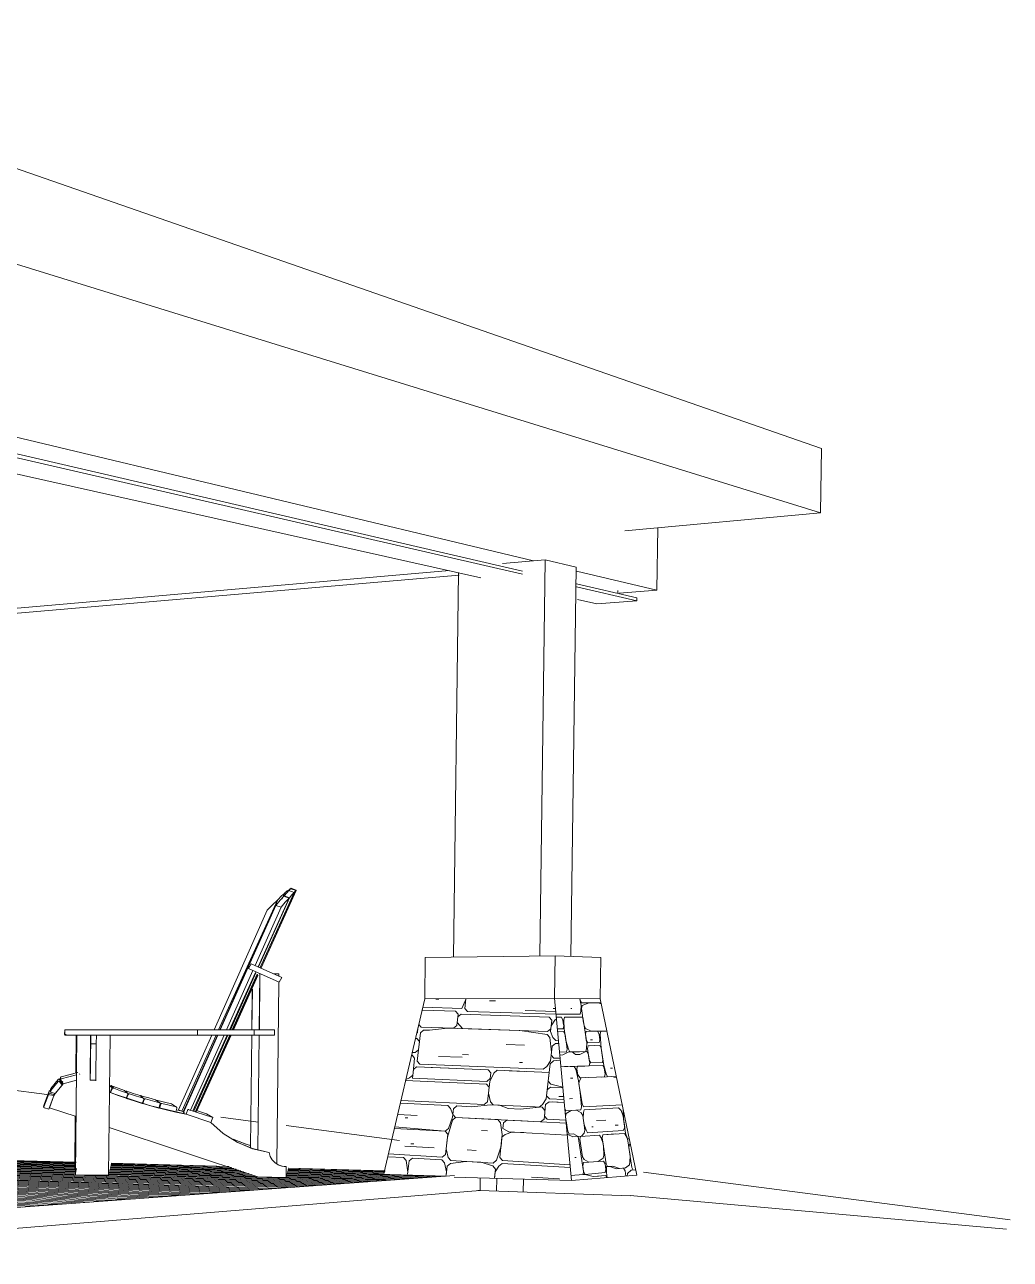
# Model space of a CAD drawing. Header units: inches. Extents: x 490.8 to 498.2, y -67.1 to -6.9.
# Drawn here: x 495.1025 to 495.4287, y -56.2573 to -55.8487 of the extents above; entities that cross this region are included whole.
import ezdxf

# ---------------------------------------------------------------- set-up
doc = ezdxf.new("R2010")
doc.units = ezdxf.units.IN
doc.header["$MEASUREMENT"] = 0
for name, color, linetype, lineweight in [('A-FLOR', 192, 'Continuous', 13), ('A-FLOR-PATT', 8, 'Continuous', 13), ('A-ROOF', 132, 'Continuous', 13), ('A-WALL', 113, 'Continuous', 13), ('A-WALL-PATT', 111, 'Continuous', 13), ('C-TOPO', 7, 'Continuous', 9), ('I-FURN', 30, 'Continuous', 9), ('Q-CASE', 31, 'Continuous', 9), ('S-BEAM', 12, 'Continuous', 9), ('S-COLS', 52, 'Continuous', 9)]:
    doc.layers.add(name, color=color, linetype=linetype, lineweight=lineweight)

# ---------------------------------------------------------------- blocks, each defined once
blk = doc.blocks.new('FP_35-Back Patio1')
at = {"layer": 'A-FLOR-PATT', "lineweight": 9}
for p, q in [((64.94694, -56.22244), (64.95761, -56.22275)), ((64.94885, -56.22226), (64.95765, -56.22251)), ((64.952, -56.22212), (64.95768, -56.22228)), ((64.95513, -56.22198), (64.95772, -56.22205)), ((64.96444, -56.22247), (64.97102, -56.22266)), ((64.96448, -56.22224), (64.97105, -56.22243)), ((64.96452, -56.22202), (64.97109, -56.2222)), ((64.9786, -56.22241), (65.00073, -56.22303)), ((64.94696, -56.22268), (64.95757, -56.22298)), ((64.94698, -56.22292), (64.95754, -56.22322)), ((64.94699, -56.22316), (64.9575, -56.22347)), ((64.94701, -56.2234), (64.95746, -56.22371)), ((64.94703, -56.22365), (64.95742, -56.22396)), ((64.94704, -56.2239), (64.95738, -56.22421)), ((64.94706, -56.22416), (64.95734, -56.22446)), ((64.94708, -56.22441), (64.9573, -56.22472)), ((64.9471, -56.22467), (64.95726, -56.22498)), ((64.94712, -56.22493), (64.95722, -56.22524)), ((64.94713, -56.2252), (64.95932, -56.22557)), ((64.94715, -56.22547), (65.16863, -56.23226)), ((64.94717, -56.22574), (65.16563, -56.23248)), ((64.94719, -56.22601), (65.1626, -56.2327)), ((64.94721, -56.22629), (65.15956, -56.23292)), ((64.96392, -56.22571), (65.07986, -56.22924)), ((64.96396, -56.22544), (65.07991, -56.22896)), ((64.96401, -56.22518), (65.07997, -56.22867)), ((64.96405, -56.22492), (65.08003, -56.22839)), ((64.96409, -56.22466), (65.08009, -56.22812)), ((64.96413, -56.22441), (65.08015, -56.22784)), ((64.96417, -56.22416), (65.08021, -56.22757)), ((64.96421, -56.22391), (65.00426, -56.22508)), ((64.96425, -56.22366), (65.00043, -56.22471)), ((64.96429, -56.22342), (65.00047, -56.22447)), ((64.96433, -56.22318), (64.97329, -56.22344)), ((64.96437, -56.22294), (64.97094, -56.22313)), ((64.96441, -56.22271), (64.97098, -56.22289)), ((64.97431, -56.22347), (65.00051, -56.22422)), ((64.97678, -56.2233), (65.00056, -56.22398)), ((64.97724, -56.22307), (65.0006, -56.22373)), ((64.9777, -56.22285), (65.00064, -56.2235)), ((64.97815, -56.22263), (65.00069, -56.22326)), ((65.00722, -56.22517), (65.07963, -56.22728)), ((65.00739, -56.22492), (65.07967, -56.22702)), ((65.00743, -56.22467), (65.07972, -56.22676)), ((65.00748, -56.22442), (65.07978, -56.2265)), ((65.00752, -56.22417), (65.07984, -56.22624)), ((65.00757, -56.22393), (65.07989, -56.22599)), ((65.00761, -56.22369), (65.07995, -56.22574)), ((65.00766, -56.22346), (65.08, -56.22549)), ((65.0077, -56.22322), (65.08006, -56.22525)), ((65.09153, -56.22632), (65.13303, -56.2275)), ((65.09158, -56.22607), (65.13224, -56.22722)), ((65.09164, -56.22582), (65.13146, -56.22694)), ((65.09169, -56.22557), (65.13068, -56.22666)), ((64.76314, -56.23065), (64.82943, -56.23324)), ((64.76767, -56.23044), (64.82956, -56.23284)), ((64.77217, -56.23024), (64.82968, -56.23245)), ((64.77662, -56.23004), (64.8298, -56.23207)), ((64.78104, -56.22984), (64.82992, -56.23169)), ((64.78543, -56.22964), (64.83004, -56.23132)), ((64.78978, -56.22945), (64.83016, -56.23095)), ((64.7941, -56.22925), (64.83027, -56.23059)), ((64.79838, -56.22906), (64.83038, -56.23024)), ((64.80263, -56.22887), (64.83049, -56.22988)), ((64.80684, -56.22868), (64.8306, -56.22954)), ((64.81102, -56.22849), (64.83071, -56.2292)), ((64.81517, -56.2283), (64.83082, -56.22886)), ((64.81929, -56.22811), (64.83092, -56.22853)), ((64.82338, -56.22793), (64.83103, -56.2282)), ((64.82743, -56.22775), (64.83113, -56.22788)), ((64.94723, -56.22658), (65.15648, -56.23315)), ((64.94725, -56.22686), (65.15338, -56.23337)), ((64.94727, -56.22715), (65.15025, -56.2336)), ((64.94729, -56.22744), (65.14709, -56.23384)), ((64.94731, -56.22774), (65.14391, -56.23407)), ((64.94733, -56.22804), (65.1407, -56.2343)), ((64.94735, -56.22834), (65.13746, -56.23454)), ((64.94737, -56.22865), (65.13419, -56.23478)), ((64.9474, -56.22896), (65.1309, -56.23502)), ((64.94742, -56.22928), (65.12757, -56.23527)), ((64.94744, -56.2296), (65.12421, -56.23551)), ((64.94746, -56.22992), (65.12083, -56.23576)), ((64.94748, -56.23025), (65.11741, -56.23601)), ((64.94751, -56.23058), (65.11396, -56.23626)), ((65.0864, -56.22944), (65.1716, -56.23204)), ((65.09086, -56.22929), (65.17455, -56.23182)), ((65.09092, -56.229), (65.17747, -56.23161)), ((65.09099, -56.22872), (65.18037, -56.2314)), ((65.09105, -56.22844), (65.13973, -56.22989)), ((65.09111, -56.22817), (65.13885, -56.22958)), ((65.09117, -56.22789), (65.13799, -56.22927)), ((65.09123, -56.22762), (65.13714, -56.22897)), ((65.09129, -56.22736), (65.13629, -56.22867)), ((65.09135, -56.22709), (65.13546, -56.22837)), ((65.09141, -56.22683), (65.13464, -56.22808)), ((65.09147, -56.22658), (65.13383, -56.22779)), ((65.14954, -56.23018), (65.18324, -56.23119)), ((65.14962, -56.2299), (65.1861, -56.23098)), ((65.1497, -56.22962), (65.18892, -56.23077)), ((65.14977, -56.22934), (65.19173, -56.23056)), ((65.14984, -56.22906), (65.19451, -56.23036)), ((65.14991, -56.22879), (65.19727, -56.23016)), ((65.14998, -56.22852), (65.20001, -56.22996)), ((65.15004, -56.22825), (65.20272, -56.22976)), ((65.15011, -56.22799), (65.18198, -56.22889)), ((65.15018, -56.22773), (65.18211, -56.22863)), ((65.15024, -56.22747), (65.18224, -56.22837)), ((65.15031, -56.22721), (65.18236, -56.22811)), ((64.67478, -56.23464), (64.82681, -56.24152)), ((64.68006, -56.2344), (64.82698, -56.24099)), ((64.68529, -56.23417), (64.82714, -56.24048)), ((64.69047, -56.23393), (64.8273, -56.23997)), ((64.69561, -56.2337), (64.82746, -56.23946)), ((64.7007, -56.23347), (64.82762, -56.23897)), ((64.70575, -56.23324), (64.82777, -56.23849)), ((64.71076, -56.23301), (64.82792, -56.23801)), ((64.71573, -56.23279), (64.82807, -56.23754)), ((64.72065, -56.23257), (64.82822, -56.23708)), ((64.72553, -56.23235), (64.82836, -56.23663)), ((64.73037, -56.23213), (64.8285, -56.23618)), ((64.73517, -56.23191), (64.82864, -56.23574)), ((64.73993, -56.2317), (64.82878, -56.23531)), ((64.74465, -56.23148), (64.82891, -56.23488)), ((64.74933, -56.23127), (64.82905, -56.23446)), ((64.75397, -56.23106), (64.82918, -56.23405)), ((64.75858, -56.23086), (64.82931, -56.23364)), ((64.94753, -56.23092), (65.11048, -56.23652)), ((64.94755, -56.23126), (65.10697, -56.23678)), ((64.94758, -56.23161), (65.10343, -56.23703)), ((64.9476, -56.23196), (65.09985, -56.2373)), ((64.94763, -56.23232), (65.09624, -56.23756)), ((64.94765, -56.23268), (65.0926, -56.23783)), ((64.94768, -56.23304), (65.08892, -56.2381)), ((64.9477, -56.23341), (65.08521, -56.23837)), ((64.94773, -56.23379), (65.08146, -56.23864)), ((64.94776, -56.23417), (65.07768, -56.23892)), ((64.94778, -56.23456), (65.07386, -56.2392)), ((64.59528, -56.23819), (64.82412, -56.25001)), ((64.60172, -56.23794), (64.82434, -56.24932)), ((64.60765, -56.23767), (64.82455, -56.24865)), ((64.61353, -56.23741), (64.82476, -56.24799)), ((64.61936, -56.23714), (64.82496, -56.24735)), ((64.62513, -56.23688), (64.82516, -56.24672)), ((64.63085, -56.23662), (64.82536, -56.2461)), ((64.63651, -56.23637), (64.82555, -56.24549)), ((64.64213, -56.23611), (64.82574, -56.24489)), ((64.64769, -56.23586), (64.82593, -56.2443)), ((64.65321, -56.23561), (64.82611, -56.24373)), ((64.65867, -56.23537), (64.82629, -56.24316)), ((64.66409, -56.23512), (64.82647, -56.2426)), ((64.66946, -56.23488), (64.82664, -56.24206)), ((64.94781, -56.23495), (65.07, -56.23948)), ((64.94784, -56.23535), (65.06611, -56.23977)), ((64.94787, -56.23576), (65.06218, -56.24006)), ((64.94789, -56.23617), (65.05821, -56.24035)), ((64.94792, -56.23658), (65.0542, -56.24064)), ((64.94795, -56.23701), (65.05016, -56.24094)), ((64.94798, -56.23743), (65.04607, -56.24124)), ((64.94801, -56.23787), (65.04194, -56.24154)), ((64.94804, -56.23831), (65.03777, -56.24185)), ((64.94807, -56.23876), (65.03356, -56.24215)), ((64.94811, -56.23922), (65.02931, -56.24247)), ((64.94814, -56.23968), (65.02501, -56.24278)), ((64.94817, -56.24015), (65.02067, -56.2431)), ((64.9482, -56.24063), (65.01629, -56.24342)), ((64.94824, -56.24112), (65.01186, -56.24374)), ((64.94827, -56.24161), (65.00738, -56.24407)), ((64.94831, -56.24212), (65.00286, -56.2444)), ((64.94834, -56.24263), (64.99829, -56.24474)), ((64.94838, -56.24315), (64.99368, -56.24508)), ((64.94841, -56.24367), (64.98901, -56.24542)), ((64.94845, -56.24421), (64.98429, -56.24576)), ((64.94849, -56.24476), (64.97953, -56.24611)), ((64.94853, -56.24531), (64.97471, -56.24647)), ((64.94857, -56.24588), (64.96984, -56.24682)), ((64.94861, -56.24645), (64.96492, -56.24718)), ((64.94865, -56.24704), (64.95995, -56.24755)), ((64.94869, -56.24763), (64.95492, -56.24792)), ((64.94873, -56.24824), (64.94983, -56.24829))]:
    blk.add_line(p, q, dxfattribs=at)
blk = doc.blocks.new('FP_41-Back Patio1')
at = {"layer": 'A-WALL-PATT', "lineweight": 9}
for p, q in [((65.20016, -56.17125), (65.19918, -56.17122)), ((65.2077, -56.17431), (65.209, -56.17151)), ((65.20869, -56.17434), (65.20905, -56.17109)), ((65.209, -56.17151), (65.20905, -56.17109)), ((65.21894, -56.17179), (65.21695, -56.17174)), ((65.19454, -56.17513), (65.19486, -56.17486)), ((65.2077, -56.17431), (65.19482, -56.17392)), ((65.20563, -56.17519), (65.19486, -56.17486)), ((65.20651, -56.17617), (65.20563, -56.17519)), ((65.20651, -56.17617), (65.20609, -56.17995)), ((65.20749, -56.1762), (65.2064, -56.17711)), ((65.2366, -56.17713), (65.20749, -56.1762)), ((65.20957, -56.17532), (65.20869, -56.17434)), ((65.23893, -56.17623), (65.20957, -56.17532)), ((65.23884, -56.17527), (65.22868, -56.17495)), ((65.23752, -56.17812), (65.2366, -56.17713)), ((65.23875, -56.1743), (65.23794, -56.17427)), ((65.19305, -56.18233), (65.19323, -56.18073)), ((65.19423, -56.18049), (65.19348, -56.17965)), ((65.1951, -56.18146), (65.19402, -56.18236)), ((65.205, -56.18086), (65.19423, -56.18049)), ((65.19705, -56.18153), (65.1951, -56.18146)), ((65.20303, -56.18079), (65.19705, -56.18153)), ((65.22694, -56.18162), (65.20303, -56.18079)), ((65.20609, -56.17995), (65.205, -56.18086)), ((65.20796, -56.18096), (65.20619, -56.179)), ((65.20796, -56.18096), (65.20707, -56.17998)), ((65.23607, -56.18193), (65.20796, -56.18096)), ((65.22694, -56.18162), (65.2199, -56.18137)), ((65.2372, -56.18101), (65.23607, -56.18193)), ((65.23731, -56.18004), (65.2371, -56.18197)), ((65.23752, -56.17812), (65.2372, -56.18101)), ((65.23854, -56.17815), (65.23731, -56.18004)), ((65.23854, -56.17815), (65.23907, -56.17772)), ((65.19242, -56.18419), (65.19284, -56.18421)), ((65.19305, -56.18233), (65.19281, -56.18253)), ((65.19371, -56.18518), (65.19284, -56.18421)), ((65.19298, -56.19175), (65.19402, -56.18236)), ((65.1934, -56.188), (65.19371, -56.18518)), ((65.23597, -56.18289), (65.22694, -56.18162)), ((65.23688, -56.18389), (65.23597, -56.18289)), ((65.23738, -56.18874), (65.23688, -56.18389)), ((65.2371, -56.18197), (65.23791, -56.18393)), ((65.23883, -56.18493), (65.23791, -56.18393)), ((65.23883, -56.18493), (65.23974, -56.18496)), ((65.19232, -56.1889), (65.19133, -56.18886)), ((65.19232, -56.1889), (65.1934, -56.188)), ((65.20998, -56.1896), (65.208, -56.18952)), ((65.22843, -56.18647), (65.22238, -56.18625)), ((65.23706, -56.19163), (65.23738, -56.18874)), ((65.23759, -56.18682), (65.23727, -56.18971)), ((65.23819, -56.19071), (65.23727, -56.18971)), ((65.23759, -56.18682), (65.23872, -56.18589)), ((65.23983, -56.18593), (65.23872, -56.18589)), ((65.19125, -56.1898), (65.19111, -56.18979)), ((65.19211, -56.19078), (65.19125, -56.1898)), ((65.19159, -56.19547), (65.19211, -56.19078)), ((65.19169, -56.19453), (65.19277, -56.19363)), ((65.21642, -56.19463), (65.19277, -56.19363)), ((65.19385, -56.19273), (65.19298, -56.19175)), ((65.19385, -56.19273), (65.2347, -56.19444)), ((65.20353, -56.19409), (65.19764, -56.19384)), ((65.2079, -56.19046), (65.20002, -56.19015)), ((65.2278, -56.19222), (65.22679, -56.19218)), ((65.2347, -56.19444), (65.23583, -56.19352)), ((65.23583, -56.19352), (65.23706, -56.19163)), ((65.23643, -56.19741), (65.23696, -56.1926)), ((65.23696, -56.1926), (65.23809, -56.19167)), ((65.24034, -56.19146), (65.23809, -56.19167)), ((65.23819, -56.19071), (65.24028, -56.19079)), ((65.19041, -56.19731), (65.18924, -56.19779)), ((65.19148, -56.19641), (65.19041, -56.19731)), ((65.19138, -56.19735), (65.19159, -56.19547)), ((65.216, -56.19844), (65.19138, -56.19735)), ((65.19159, -56.19547), (65.19148, -56.19641)), ((65.19169, -56.19453), (65.19159, -56.19547)), ((65.21711, -56.19753), (65.216, -56.19844)), ((65.21732, -56.19563), (65.21642, -56.19463)), ((65.217, -56.19849), (65.21832, -56.19567)), ((65.21721, -56.19658), (65.21711, -56.19753)), ((65.21721, -56.19658), (65.21732, -56.19563)), ((65.21943, -56.19476), (65.21832, -56.19567)), ((65.23664, -56.19549), (65.21943, -56.19476)), ((65.2285, -56.19514), (65.22345, -56.19493)), ((65.23569, -56.20416), (65.23664, -56.19549)), ((65.23643, -56.19741), (65.23633, -56.19838)), ((65.2159, -56.1994), (65.18915, -56.19819)), ((65.21679, -56.20039), (65.2159, -56.1994)), ((65.21627, -56.20516), (65.21679, -56.20039)), ((65.21658, -56.2023), (65.217, -56.19849)), ((65.23601, -56.20127), (65.2358, -56.2032)), ((65.23601, -56.20127), (65.23714, -56.20035)), ((65.23724, -56.19939), (65.23633, -56.19838)), ((65.24118, -56.20053), (65.23714, -56.20035)), ((65.24116, -56.20032), (65.23724, -56.19939)), ((65.20315, -56.20643), (65.18741, -56.20566)), ((65.21516, -56.20607), (65.18762, -56.20472)), ((65.21627, -56.20516), (65.21516, -56.20607)), ((65.21727, -56.20521), (65.21658, -56.2023)), ((65.21816, -56.20622), (65.21727, -56.20521)), ((65.23446, -56.20604), (65.23333, -56.20696)), ((65.23446, -56.20604), (65.23569, -56.20416)), ((65.23548, -56.20609), (65.23506, -56.20995)), ((65.23661, -56.20518), (65.23548, -56.20609)), ((65.23672, -56.20421), (65.2358, -56.2032)), ((65.24163, -56.20542), (65.23661, -56.20518)), ((65.24154, -56.20444), (65.23672, -56.20421)), ((65.24163, -56.20542), (65.23764, -56.20523)), ((65.24145, -56.20346), (65.2399, -56.20339)), ((65.19293, -56.20972), (65.18653, -56.20939)), ((65.20403, -56.20743), (65.20315, -56.20643)), ((65.20481, -56.20938), (65.20403, -56.20743)), ((65.2047, -56.21032), (65.20481, -56.20938)), ((65.20491, -56.20843), (65.20481, -56.20938)), ((65.20481, -56.20938), (65.20569, -56.21038)), ((65.20491, -56.20843), (65.20502, -56.20748)), ((65.20502, -56.20748), (65.20611, -56.20658)), ((65.20611, -56.20658), (65.21107, -56.20683)), ((65.21107, -56.20683), (65.21716, -56.20617)), ((65.21716, -56.20617), (65.22723, -56.20666)), ((65.22017, -56.20631), (65.21816, -56.20622)), ((65.22309, -56.20742), (65.22017, -56.20631)), ((65.22713, -56.20762), (65.22309, -56.20742)), ((65.23333, -56.20696), (65.22713, -56.20762)), ((65.23435, -56.20701), (65.22723, -56.20666)), ((65.23527, -56.20802), (65.23435, -56.20701)), ((65.23495, -56.21092), (65.23517, -56.20899)), ((65.23517, -56.20899), (65.23506, -56.20995)), ((65.23598, -56.21097), (65.23506, -56.20995)), ((65.23517, -56.20899), (65.23527, -56.20802)), ((65.20221, -56.21496), (65.18544, -56.21405)), ((65.18558, -56.21348), (65.20221, -56.21496)), ((65.18991, -56.21051), (65.18894, -56.21046)), ((65.2033, -56.21407), (65.20221, -56.21496)), ((65.20298, -56.21691), (65.2046, -56.21127)), ((65.2033, -56.21407), (65.2047, -56.21033)), ((65.20569, -56.21038), (65.2046, -56.21127)), ((65.20569, -56.21038), (65.23383, -56.21183)), ((65.21965, -56.2111), (65.20569, -56.21038)), ((65.21364, -56.21079), (65.21065, -56.21063)), ((65.22055, -56.21211), (65.21965, -56.2111)), ((65.22113, -56.21599), (65.22055, -56.21211)), ((65.22134, -56.21407), (65.22155, -56.21216)), ((65.22325, -56.21514), (65.22134, -56.21407)), ((65.22155, -56.21216), (65.22267, -56.21125)), ((65.22267, -56.21125), (65.22975, -56.21162)), ((65.22772, -56.21151), (65.22468, -56.21136)), ((65.23383, -56.21183), (65.23495, -56.21092)), ((65.24226, -56.21227), (65.23383, -56.21183)), ((65.23598, -56.21097), (65.24217, -56.21129)), ((65.20221, -56.21496), (65.20309, -56.21596)), ((65.20309, -56.21596), (65.20235, -56.2226)), ((65.20256, -56.22071), (65.20298, -56.21691)), ((65.21622, -56.21476), (65.21422, -56.21465)), ((65.22029, -56.22366), (65.22103, -56.21695)), ((65.22071, -56.21983), (65.22113, -56.21599)), ((65.22103, -56.21695), (65.22214, -56.21605)), ((65.22426, -56.2152), (65.22214, -56.21605)), ((65.24262, -56.21619), (65.22325, -56.21514)), ((65.22831, -56.21541), (65.22426, -56.2152)), ((65.20126, -56.22349), (65.18348, -56.22244)), ((65.19863, -56.22048), (65.18886, -56.21991)), ((65.19189, -56.21914), (65.19091, -56.21908)), ((65.20323, -56.22361), (65.20256, -56.22071)), ((65.21248, -56.22128), (65.20949, -56.22111)), ((65.21918, -56.22456), (65.22071, -56.21983)), ((65.18845, -56.22368), (65.18326, -56.22337)), ((65.18845, -56.22368), (65.18931, -56.22468)), ((65.18986, -56.22851), (65.18931, -56.22468)), ((65.19028, -56.22474), (65.18979, -56.22913)), ((65.19136, -56.22386), (65.19028, -56.22474)), ((65.20115, -56.22444), (65.19136, -56.22386)), ((65.20204, -56.22545), (65.20115, -56.22444)), ((65.20235, -56.2226), (65.20126, -56.22349)), ((65.20271, -56.22836), (65.20204, -56.22545)), ((65.20292, -56.22646), (65.20258, -56.2295)), ((65.20401, -56.22557), (65.20292, -56.22646)), ((65.20411, -56.22462), (65.20323, -56.22361)), ((65.20907, -56.22492), (65.20401, -56.22557)), ((65.20411, -56.22462), (65.21806, -56.22546)), ((65.21406, -56.22522), (65.20907, -56.22492)), ((65.21796, -56.22642), (65.21406, -56.22522)), ((65.21886, -56.22744), (65.21796, -56.22642)), ((65.21918, -56.22456), (65.21806, -56.22546)), ((65.21875, -56.22839), (65.21997, -56.22654)), ((65.21997, -56.22654), (65.22108, -56.22564)), ((65.22119, -56.22468), (65.22029, -56.22366)), ((65.24362, -56.22699), (65.22108, -56.22564)), ((65.24353, -56.22601), (65.22119, -56.22468)), ((65.18979, -56.22913), (65.18986, -56.22851)), ((65.20248, -56.22949), (65.2026, -56.22931)), ((65.2026, -56.22931), (65.20271, -56.22836)), ((65.21852, -56.23053), (65.21886, -56.22744)), ((65.21854, -56.23031), (65.21875, -56.22839)), ((65.21863, -56.23053), (65.21854, -56.23031)), ((65.24003, -56.23068), (65.2308, -56.23011))]:
    blk.add_line(p, q, dxfattribs=at)
blk = doc.blocks.new('FP_42-Back Patio1')
at = {"layer": 'A-WALL-PATT', "lineweight": 9}
for p, q in [((65.2472, -56.17334), (65.24685, -56.17106)), ((65.24685, -56.17106), (65.24691, -56.17144)), ((65.2474, -56.17239), (65.24691, -56.17144)), ((65.24714, -56.17524), (65.2472, -56.17334)), ((65.24734, -56.17429), (65.24755, -56.17334)), ((65.2474, -56.17239), (65.25193, -56.1724)), ((65.24985, -56.1724), (65.24755, -56.17334)), ((65.25296, -56.1724), (65.24985, -56.1724)), ((65.25365, -56.17241), (65.25193, -56.1724)), ((65.25394, -56.1729), (65.25296, -56.1724)), ((65.25375, -56.17195), (65.25365, -56.17241)), ((65.23893, -56.17621), (65.24693, -56.17619)), ((65.24068, -56.17717), (65.23902, -56.17718)), ((65.24119, -56.17813), (65.24068, -56.17717)), ((65.24176, -56.17716), (65.24155, -56.17812)), ((65.24777, -56.17713), (65.24176, -56.17716)), ((65.24496, -56.17715), (65.24318, -56.17716)), ((65.24417, -56.17429), (65.24381, -56.17429)), ((65.24693, -56.17619), (65.24714, -56.17524)), ((65.24806, -56.17903), (65.24734, -56.17429)), ((65.24907, -56.18569), (65.24777, -56.17713)), ((65.24127, -56.18101), (65.23938, -56.18103)), ((65.24133, -56.17909), (65.24119, -56.17813)), ((65.24148, -56.18005), (65.24127, -56.18101)), ((65.24133, -56.17909), (65.24148, -56.18005)), ((65.24162, -56.18101), (65.24155, -56.17812)), ((65.24221, -56.18485), (65.24162, -56.18101)), ((65.24806, -56.17903), (65.24821, -56.17998)), ((65.2487, -56.18093), (65.24821, -56.17998)), ((65.25059, -56.18186), (65.2487, -56.18093)), ((65.24141, -56.18197), (65.23947, -56.182)), ((65.24191, -56.18293), (65.24141, -56.18197)), ((65.24264, -56.18773), (65.24191, -56.18293)), ((65.243, -56.18773), (65.24221, -56.18485)), ((65.24864, -56.18284), (65.24885, -56.18188)), ((65.24864, -56.18284), (65.24893, -56.18474)), ((65.25267, -56.18183), (65.24885, -56.18188)), ((65.24942, -56.18568), (65.24893, -56.18474)), ((65.24901, -56.1876), (65.24907, -56.18569)), ((65.25325, -56.18561), (65.24942, -56.18568)), ((65.25102, -56.1847), (65.25033, -56.18471)), ((65.25577, -56.18179), (65.25059, -56.18186)), ((65.25316, -56.18277), (65.25267, -56.18183)), ((65.25345, -56.18466), (65.25316, -56.18277)), ((65.25345, -56.18466), (65.25325, -56.18561)), ((65.2535, -56.18277), (65.25371, -56.18182)), ((65.2535, -56.18277), (65.25388, -56.18749)), ((65.25578, -56.18179), (65.25371, -56.18182)), ((65.25578, -56.18177), (65.25577, -56.18179)), ((65.24243, -56.1887), (65.24009, -56.18876)), ((65.24018, -56.18972), (65.24114, -56.1897)), ((65.24114, -56.1897), (65.24314, -56.18869)), ((65.24264, -56.18773), (65.24243, -56.1887)), ((65.2435, -56.18868), (65.243, -56.18773)), ((65.24314, -56.18869), (65.24669, -56.1886)), ((65.24421, -56.18866), (65.2435, -56.18868)), ((65.24542, -56.18959), (65.24421, -56.18866)), ((65.24684, -56.18956), (65.24542, -56.18959)), ((65.24916, -56.18855), (65.24669, -56.1886)), ((65.24881, -56.18856), (65.24684, -56.18956)), ((65.24901, -56.1876), (65.24881, -56.18856)), ((65.24965, -56.18949), (65.24916, -56.18855)), ((65.24957, -56.18663), (65.24936, -56.18759)), ((65.24936, -56.18759), (65.24994, -56.19139)), ((65.25339, -56.18655), (65.24957, -56.18663)), ((65.24979, -56.19044), (65.24965, -56.18949)), ((65.25166, -56.18659), (65.24992, -56.18662)), ((65.25388, -56.18749), (65.25339, -56.18655)), ((65.25388, -56.18749), (65.25474, -56.19316)), ((65.25445, -56.19127), (65.25388, -56.18749)), ((65.24054, -56.19359), (65.24988, -56.19331)), ((65.24494, -56.19346), (65.24054, -56.19359)), ((65.2428, -56.19352), (65.24172, -56.19356)), ((65.24544, -56.19441), (65.24494, -56.19346)), ((65.2458, -56.1944), (65.246, -56.19343)), ((65.246, -56.19343), (65.24848, -56.19335)), ((65.24777, -56.19337), (65.24671, -56.1934)), ((65.25008, -56.19235), (65.24979, -56.19044)), ((65.24979, -56.19044), (65.24994, -56.19139)), ((65.24988, -56.19331), (65.25008, -56.19235)), ((65.2544, -56.19317), (65.24988, -56.19331)), ((65.25043, -56.19233), (65.24994, -56.19139)), ((65.25043, -56.19233), (65.25425, -56.19222)), ((65.25445, -56.19127), (65.25425, -56.19222)), ((65.25488, -56.1941), (65.2544, -56.19317)), ((65.25474, -56.19316), (65.25552, -56.19598)), ((65.24445, -56.19734), (65.24374, -56.19736)), ((65.24638, -56.19823), (65.24544, -56.19441)), ((65.24609, -56.19631), (65.2458, -56.1944)), ((65.24694, -56.19725), (65.24609, -56.19631)), ((65.24729, -56.19723), (65.24673, -56.19822)), ((65.25497, -56.19695), (65.24694, -56.19725)), ((65.2487, -56.19718), (65.24729, -56.19723)), ((65.25737, -56.19686), (65.25393, -56.19699)), ((65.25488, -56.1941), (65.25517, -56.19599)), ((65.25517, -56.19599), (65.25497, -56.19695)), ((65.256, -56.19691), (65.25552, -56.19598)), ((65.256, -56.19691), (65.25889, -56.19681)), ((65.25763, -56.19402), (65.25694, -56.19404)), ((65.25899, -56.19728), (65.25737, -56.19686)), ((65.24696, -56.20207), (65.24638, -56.19823)), ((65.24652, -56.19919), (65.24673, -56.19822)), ((65.24754, -56.20591), (65.24652, -56.19919)), ((65.2444, -56.20413), (65.24333, -56.20418)), ((65.24733, -56.20689), (65.24696, -56.20207)), ((65.24804, -56.20685), (65.24754, -56.20591)), ((65.24212, -56.20814), (65.24183, -56.2076)), ((65.24227, -56.20911), (65.24206, -56.21007)), ((65.24212, -56.20814), (65.24712, -56.20787)), ((65.24392, -56.20804), (65.24227, -56.20911)), ((65.2457, -56.20795), (65.24392, -56.20804)), ((65.24727, -56.20883), (65.2457, -56.20795)), ((65.24733, -56.20689), (65.24712, -56.20787)), ((65.24777, -56.20977), (65.24727, -56.20883)), ((65.2485, -56.21458), (65.24777, -56.20977)), ((65.24791, -56.21073), (65.24798, -56.20879)), ((65.24798, -56.20879), (65.24818, -56.20781)), ((65.26083, -56.20619), (65.24804, -56.20685)), ((65.25964, -56.2072), (65.24818, -56.20781)), ((65.26046, -56.2081), (65.25964, -56.2072)), ((65.26109, -56.20997), (65.26046, -56.2081)), ((65.26166, -56.21373), (65.26109, -56.20997)), ((65.26114, -56.20807), (65.26118, -56.20786)), ((65.26123, -56.21091), (65.26114, -56.20807)), ((65.24208, -56.21026), (65.24278, -56.21495)), ((65.24234, -56.21204), (65.24219, -56.21147)), ((65.24249, -56.21301), (65.24234, -56.21204)), ((65.24245, -56.21428), (65.24249, -56.21301)), ((65.24821, -56.21266), (65.24791, -56.21073)), ((65.24885, -56.21456), (65.24821, -56.21266)), ((65.25117, -56.21344), (65.25082, -56.21346)), ((65.25541, -56.21126), (65.25228, -56.21144)), ((65.25947, -56.21292), (65.25845, -56.21298)), ((65.26112, -56.21472), (65.26166, -56.21373)), ((65.26195, -56.21562), (65.26123, -56.21091)), ((65.24452, -56.21679), (65.2426, -56.21596)), ((65.24329, -56.2159), (65.24278, -56.21495)), ((65.24329, -56.2159), (65.24473, -56.2158)), ((65.2463, -56.21667), (65.24452, -56.21679)), ((65.24473, -56.2158), (65.2463, -56.21667)), ((65.2463, -56.21667), (65.24737, -56.2166)), ((65.24806, -56.22827), (65.2463, -56.21667)), ((65.24702, -56.21663), (65.24681, -56.21761)), ((65.24681, -56.21761), (65.24768, -56.22341)), ((65.25335, -56.2162), (65.24702, -56.21663)), ((65.24737, -56.2166), (65.24702, -56.21663)), ((65.24737, -56.2166), (65.24829, -56.21557)), ((65.2485, -56.21458), (65.24829, -56.21557)), ((65.24935, -56.2155), (65.24885, -56.21456)), ((65.26112, -56.21472), (65.24935, -56.2155)), ((65.25385, -56.21713), (65.25335, -56.2162)), ((65.25448, -56.21901), (65.25385, -56.21713)), ((65.25419, -56.2171), (65.2544, -56.21613)), ((65.2555, -56.2257), (65.25419, -56.2171)), ((65.26161, -56.21564), (65.2544, -56.21613)), ((65.2544, -56.21613), (65.25854, -56.21585)), ((65.26257, -56.21748), (65.26161, -56.21564)), ((65.26257, -56.21748), (65.26195, -56.21562)), ((65.26316, -56.21744), (65.26257, -56.21748)), ((65.26343, -56.22313), (65.26257, -56.21748)), ((65.25463, -56.21997), (65.25448, -56.21901)), ((65.25472, -56.22286), (65.25463, -56.21997)), ((65.2632, -56.21934), (65.263, -56.2203)), ((65.26401, -56.2269), (65.263, -56.2203)), ((65.2632, -56.21934), (65.26346, -56.21885)), ((65.24554, -56.22358), (65.24518, -56.22361)), ((65.24818, -56.22435), (65.24768, -56.22341)), ((65.24777, -56.22634), (65.24798, -56.22534)), ((65.24777, -56.22634), (65.24806, -56.22827)), ((65.25466, -56.2248), (65.24798, -56.22534)), ((65.24975, -56.2252), (65.24818, -56.22435)), ((65.25291, -56.22494), (65.24975, -56.2252)), ((65.25451, -56.22384), (65.25291, -56.22494)), ((65.25472, -56.22286), (65.25451, -56.22384)), ((65.25515, -56.22573), (65.25466, -56.2248)), ((65.25544, -56.22764), (65.25515, -56.22573)), ((65.25599, -56.22662), (65.2555, -56.2257)), ((65.25772, -56.22648), (65.25599, -56.22662)), ((65.25993, -56.22725), (65.25772, -56.22648)), ((65.26197, -56.22708), (65.26319, -56.22601)), ((65.26319, -56.22601), (65.26338, -56.22504)), ((65.26338, -56.22504), (65.26343, -56.22313)), ((65.24386, -56.22962), (65.24785, -56.22927)), ((65.24806, -56.22827), (65.24785, -56.22927)), ((65.24856, -56.22921), (65.24785, -56.22927)), ((65.24856, -56.22921), (65.24806, -56.22827)), ((65.24856, -56.22921), (65.25524, -56.22863)), ((65.25118, -56.22996), (65.24856, -56.22921)), ((65.25118, -56.22996), (65.25399, -56.22971)), ((65.25294, -56.2298), (65.25118, -56.22996)), ((65.25538, -56.22958), (65.25399, -56.22971)), ((65.25544, -56.22764), (65.25524, -56.22863)), ((65.25578, -56.23032), (65.25538, -56.22958)), ((65.25564, -56.22665), (65.25559, -56.22859)), ((65.25559, -56.22859), (65.25585, -56.23031)), ((65.25668, -56.22656), (65.25564, -56.22665)), ((65.2589, -56.22734), (65.25668, -56.22656)), ((65.2589, -56.22734), (65.26197, -56.22708)), ((65.26178, -56.22805), (65.26129, -56.22713)), ((65.26205, -56.22981), (65.26178, -56.22805)), ((65.2626, -56.22894), (65.26243, -56.22978)), ((65.26381, -56.22787), (65.2626, -56.22894)), ((65.2653, -56.22774), (65.26381, -56.22787)), ((65.26449, -56.22781), (65.26401, -56.2269))]:
    blk.add_line(p, q, dxfattribs=at)

msp = doc.modelspace()

# ---------------------------------------------------------------- linework, layer by layer
at = {"layer": 'A-FLOR'}
for p, q in [((495.11948, -56.2252), (495.04712, -56.22318)), ((495.16996, -56.22662), (495.13112, -56.22553)), ((494.98816, -56.24837), (495.24469, -56.22957)), ((495.2218, -56.22806), (495.18974, -56.22717)), ((495.25319, -56.23458), (495.25325, -56.2304))]:
    msp.add_line(p, q, dxfattribs=at)
at = {"layer": 'A-ROOF'}
for p, q in [((495.36623, -55.98897), (494.96267, -55.84865)), ((495.3659, -56.01018), (494.96244, -55.88551)), ((495.36623, -55.98897), (495.3659, -56.01018)), ((495.3659, -56.01018), (495.30107, -56.01614))]:
    msp.add_line(p, q, dxfattribs=at)
at = {"layer": 'A-WALL'}
for p, q in [((495.23506, -56.15748), (495.27806, -56.15691)), ((495.27786, -56.17093), (495.27806, -56.15691)), ((495.27806, -56.15691), (495.29319, -56.15746)), ((495.23489, -56.17116), (495.23506, -56.15748)), ((495.29319, -56.15746), (495.293, -56.17116)), ((495.22139, -56.22891), (495.23489, -56.17116)), ((495.27786, -56.17093), (495.23489, -56.17116)), ((495.23489, -56.17116), (495.27786, -56.17093)), ((495.293, -56.17116), (495.27786, -56.17093)), ((495.27786, -56.17093), (495.293, -56.17116)), ((495.28343, -56.23127), (495.27786, -56.17093)), ((495.293, -56.17116), (495.30508, -56.22952)), ((495.28343, -56.23127), (495.24465, -56.23015)), ((495.30508, -56.22952), (495.28343, -56.23127))]:
    msp.add_line(p, q, dxfattribs=at)
at = {"layer": 'C-TOPO'}
for p, q in [((495.11228, -56.20312), (495.04883, -56.19488)), ((495.17973, -56.21189), (495.16735, -56.21028)), ((495.22656, -56.21797), (495.18897, -56.21309)), ((495.42871, -56.24424), (495.30732, -56.22847)), ((495.25318, -56.23458), (494.97328, -56.25733)), ((494.97328, -56.25733), (495.25318, -56.23458)), ((495.25316, -56.23458), (495.25246, -56.23455)), ((495.25316, -56.23458), (495.30311, -56.23627)), ((495.42742, -56.24733), (495.30287, -56.23625))]:
    msp.add_line(p, q, dxfattribs=at)
at = {"layer": 'I-FURN'}
for p, q in [((495.18041, -56.16077), (495.19161, -56.13592)), ((495.19163, -56.1359), (495.18046, -56.16079)), ((495.18075, -56.16089), (495.19229, -56.13528)), ((495.19236, -56.13516), (495.18078, -56.1609)), ((495.18763, -56.13812), (495.18854, -56.1361)), ((495.18857, -56.13607), (495.18769, -56.13805)), ((495.18987, -56.13545), (495.1901, -56.13494)), ((495.18989, -56.1353), (495.19161, -56.13592)), ((495.19163, -56.1359), (495.1899, -56.13528)), ((495.19019, -56.1348), (495.18993, -56.13538)), ((495.19065, -56.13453), (495.19019, -56.1348)), ((495.19059, -56.13465), (495.19065, -56.13453)), ((495.19059, -56.13466), (495.19229, -56.13528)), ((495.19236, -56.13516), (495.19065, -56.13453)), ((495.16666, -56.18136), (495.18611, -56.1384)), ((495.18624, -56.13829), (495.16702, -56.18136)), ((495.16722, -56.18139), (495.1856, -56.1402)), ((495.17972, -56.16051), (495.19001, -56.13775)), ((495.19012, -56.13767), (495.17987, -56.16057)), ((495.18733, -56.14082), (495.1856, -56.1402)), ((495.18618, -56.13843), (495.18611, -56.1384)), ((495.18829, -56.13714), (495.19001, -56.13775)), ((495.18834, -56.13716), (495.18839, -56.13705)), ((495.19012, -56.13767), (495.18839, -56.13705)), ((495.18273, -56.14181), (495.16514, -56.18136)), ((495.18733, -56.14082), (495.17873, -56.16009)), ((495.17659, -56.16108), (495.17743, -56.15951)), ((495.1867, -56.16562), (495.17659, -56.16108)), ((495.17659, -56.16108), (495.17677, -56.1612)), ((495.17743, -56.15951), (495.18754, -56.16405)), ((495.178, -56.16171), (495.16922, -56.18139)), ((495.17029, -56.18138), (495.17888, -56.16237)), ((495.17901, -56.16247), (495.17054, -56.18138)), ((495.17111, -56.18138), (495.17944, -56.16291)), ((495.17949, -56.16297), (495.17122, -56.18138)), ((495.17153, -56.18138), (495.17967, -56.16329)), ((495.17968, -56.16334), (495.17156, -56.18137)), ((495.18026, -56.16286), (495.18005, -56.18139)), ((495.18035, -56.16284), (495.18014, -56.18139)), ((495.18026, -56.16286), (495.18035, -56.16284)), ((495.18481, -56.16282), (495.18663, -56.16281)), ((495.18662, -56.16363), (495.18663, -56.16281)), ((495.1867, -56.16562), (495.18754, -56.16405)), ((495.17762, -56.18136), (495.17777, -56.16808)), ((495.1777, -56.18136), (495.17786, -56.16786)), ((495.1859, -56.22576), (495.1866, -56.16564)), ((495.1866, -56.16564), (495.1867, -56.16562)), ((495.11568, -56.18296), (495.1157, -56.18133)), ((495.1157, -56.18133), (495.11571, -56.18133)), ((495.11577, -56.18309), (495.11579, -56.18137)), ((495.11579, -56.18137), (495.1158, -56.18138)), ((495.1198, -56.18133), (495.13388, -56.18134)), ((495.12009, -56.18138), (495.15972, -56.18139)), ((495.15972, -56.18139), (495.1597, -56.18314)), ((495.1718, -56.18135), (495.17193, -56.18135)), ((495.17193, -56.18135), (495.17762, -56.18135)), ((495.17843, -56.18139), (495.17841, -56.18314)), ((495.18511, -56.18314), (495.18513, -56.18139)), ((495.11569, -56.18297), (495.11569, -56.18296)), ((495.11578, -56.1831), (495.11577, -56.18309)), ((495.11972, -56.1831), (495.11925, -56.22929)), ((495.11973, -56.1831), (495.11926, -56.22936)), ((495.11935, -56.19564), (495.11948, -56.18307)), ((495.11936, -56.19566), (495.11948, -56.18307)), ((495.1597, -56.18314), (495.12007, -56.18311)), ((495.1243, -56.18311), (495.12414, -56.19797)), ((495.12432, -56.18598), (495.12435, -56.18311)), ((495.12619, -56.18311), (495.12616, -56.18599)), ((495.13023, -56.2295), (495.13071, -56.18311)), ((495.16437, -56.1831), (495.15337, -56.20784)), ((495.15446, -56.20831), (495.16587, -56.18311)), ((495.16624, -56.18311), (495.15491, -56.20851)), ((495.15493, -56.20893), (495.16644, -56.18313)), ((495.16844, -56.18313), (495.15735, -56.20795)), ((495.15815, -56.20823), (495.1695, -56.18313)), ((495.16976, -56.18313), (495.1585, -56.20827)), ((495.15895, -56.20837), (495.17033, -56.18313)), ((495.17044, -56.18313), (495.15909, -56.20843)), ((495.15935, -56.20843), (495.17074, -56.18312)), ((495.17077, -56.18312), (495.15937, -56.20843)), ((495.17717, -56.22021), (495.1776, -56.18311)), ((495.17726, -56.22025), (495.17768, -56.18311)), ((495.18003, -56.18314), (495.17959, -56.22104)), ((495.18012, -56.18314), (495.17968, -56.22113)), ((495.12616, -56.18599), (495.12432, -56.18598)), ((495.11113, -56.20074), (495.11353, -56.19779)), ((495.114, -56.1978), (495.11479, -56.19893)), ((495.11427, -56.19804), (495.11425, -56.19734)), ((495.11438, -56.19735), (495.11437, -56.19733)), ((495.11454, -56.19693), (495.12, -56.19549)), ((495.11961, -56.19629), (495.11457, -56.19762)), ((495.12063, -56.19598), (495.12069, -56.19612)), ((495.10904, -56.20579), (495.11059, -56.20166)), ((495.11086, -56.20184), (495.11098, -56.20099)), ((495.11096, -56.2015), (495.1113, -56.20161)), ((495.11351, -56.19851), (495.11101, -56.20158)), ((495.11116, -56.20203), (495.11257, -56.20247)), ((495.11522, -56.19922), (495.11227, -56.20285)), ((495.11257, -56.20247), (495.11483, -56.1997)), ((495.11483, -56.1997), (495.114, -56.19853)), ((495.1144, -56.19805), (495.11522, -56.19922)), ((495.11479, -56.19893), (495.11513, -56.19851)), ((495.11513, -56.19853), (495.11479, -56.19895)), ((495.11479, -56.19893), (495.11483, -56.1997)), ((495.11482, -56.19968), (495.11522, -56.1992)), ((495.11522, -56.19922), (495.11959, -56.19807)), ((495.11959, -56.19807), (495.11522, -56.19922)), ((495.12414, -56.19797), (495.12416, -56.198)), ((495.12599, -56.19801), (495.12416, -56.198)), ((495.12597, -56.19817), (495.12606, -56.1983)), ((495.13053, -56.202), (495.13074, -56.20208)), ((495.1312, -56.20036), (495.13055, -56.2001)), ((495.13074, -56.20208), (495.13136, -56.20073)), ((495.13075, -56.19988), (495.13119, -56.2004)), ((495.13149, -56.20081), (495.13088, -56.20214)), ((495.13192, -56.20068), (495.1312, -56.19986)), ((495.13553, -56.20144), (495.13559, -56.20147)), ((495.13554, -56.20147), (495.13644, -56.20235)), ((495.10874, -56.20699), (495.10895, -56.20593)), ((495.11046, -56.20255), (495.10884, -56.20684)), ((495.11045, -56.20768), (495.11227, -56.20285)), ((495.11227, -56.20285), (495.11065, -56.20714)), ((495.11227, -56.20285), (495.11084, -56.20237)), ((495.11231, -56.2023), (495.11227, -56.20285)), ((495.11227, -56.20282), (495.11256, -56.20245)), ((495.11227, -56.20285), (495.11227, -56.20282)), ((495.13076, -56.20207), (495.13086, -56.20211)), ((495.13601, -56.20401), (495.13661, -56.2027)), ((495.13604, -56.20399), (495.13613, -56.20403)), ((495.13676, -56.20273), (495.13615, -56.20406)), ((495.1365, -56.20235), (495.13644, -56.20232)), ((495.14064, -56.20309), (495.1407, -56.20312)), ((495.14065, -56.20312), (495.14177, -56.20408)), ((495.14135, -56.20573), (495.14195, -56.20443)), ((495.14138, -56.20571), (495.14157, -56.20577)), ((495.14203, -56.20444), (495.14161, -56.20581)), ((495.14183, -56.20407), (495.14176, -56.20404)), ((495.14579, -56.20454), (495.14586, -56.20457)), ((495.14581, -56.20457), (495.14715, -56.20559)), ((495.14692, -56.20729), (495.14733, -56.20591)), ((495.14748, -56.20595), (495.14706, -56.20733)), ((495.1472, -56.20558), (495.14712, -56.20556)), ((495.15107, -56.20582), (495.15114, -56.20584)), ((495.15111, -56.20585), (495.15267, -56.20692)), ((495.10902, -56.2072), (495.11045, -56.20768)), ((495.11065, -56.20714), (495.11947, -56.21007)), ((495.11903, -56.22728), (495.11921, -56.20984)), ((495.11904, -56.22734), (495.11921, -56.20985)), ((495.14693, -56.20727), (495.14702, -56.20729)), ((495.15244, -56.20862), (495.15286, -56.20725)), ((495.15246, -56.2086), (495.15583, -56.2093)), ((495.1527, -56.20691), (495.15263, -56.20689)), ((495.15425, -56.20821), (495.15306, -56.20797)), ((495.15308, -56.20795), (495.15417, -56.20817)), ((495.15337, -56.20784), (495.15446, -56.20831)), ((495.15431, -56.20823), (495.15425, -56.20821)), ((495.15446, -56.20831), (495.15494, -56.20849)), ((495.15491, -56.20851), (495.15536, -56.20871)), ((495.15493, -56.20893), (495.15591, -56.20931)), ((495.15583, -56.2093), (495.15591, -56.20933)), ((495.15583, -56.2093), (495.15588, -56.20934)), ((495.16407, -56.21203), (495.15588, -56.20934)), ((495.15651, -56.20771), (495.15589, -56.20934)), ((495.16407, -56.21204), (495.15589, -56.20934)), ((495.15678, -56.20779), (495.15651, -56.20771)), ((495.15651, -56.20771), (495.1647, -56.2104)), ((495.16265, -56.20919), (495.15971, -56.20822)), ((495.1647, -56.2104), (495.16265, -56.20919)), ((495.13041, -56.21371), (495.17967, -56.23008)), ((495.16407, -56.21204), (495.1647, -56.2104)), ((495.18331, -56.22195), (495.1834, -56.22201)), ((495.11904, -56.22734), (495.11903, -56.22728)), ((495.11968, -56.22735), (495.11904, -56.22734)), ((495.11926, -56.22936), (495.11925, -56.22929)), ((495.13023, -56.2295), (495.11926, -56.22936)), ((495.17967, -56.23008), (495.18897, -56.2302)), ((495.18891, -56.22665), (495.18901, -56.22672)), ((495.18897, -56.2302), (495.18901, -56.22672))]:
    msp.add_line(p, q, dxfattribs=at)
for points in [[(495.18854, -56.1361, 0), (495.18744, -56.13706, 0), (495.18624, -56.13829, 0)], [(495.18839, -56.13705, 0), (495.1892, -56.13602, 0), (495.18989, -56.1353, 0)], [(495.1901, -56.13494, 0), (495.18939, -56.13537, 0), (495.18857, -56.13607, 0)], [(495.1899, -56.13528, 0), (495.1903, -56.13483, 0), (495.19057, -56.13466, 0)], [(495.19161, -56.13592, 0), (495.19093, -56.13664, 0), (495.19012, -56.13767, 0)], [(495.19229, -56.13528, 0), (495.19202, -56.13545, 0), (495.19163, -56.1359, 0)], [(495.18611, -56.1384, 0), (495.18446, -56.13996, 0), (495.18273, -56.14181, 0)], [(495.1856, -56.1402, 0), (495.187, -56.1385, 0), (495.18829, -56.13714, 0)], [(495.19001, -56.13775, 0), (495.18873, -56.13912, 0), (495.18733, -56.14082, 0)], [(495.11571, -56.18133, 0), (495.11585, -56.18133, 0), (495.11626, -56.18133, 0), (495.11691, -56.18133, 0), (495.11776, -56.18133, 0), (495.11874, -56.18133, 0), (495.1198, -56.18133, 0)], [(495.1158, -56.18138, 0), (495.11595, -56.18138, 0), (495.11637, -56.18138, 0), (495.11706, -56.18138, 0), (495.11794, -56.18138, 0), (495.11898, -56.18138, 0), (495.12009, -56.18138, 0)], [(495.13388, -56.18134, 0), (495.14323, -56.18134, 0), (495.15275, -56.18134, 0), (495.16235, -56.18134, 0), (495.16516, -56.18134, 0)], [(495.15972, -56.18139, 0), (495.16576, -56.18139, 0), (495.17202, -56.18139, 0), (495.17843, -56.18139, 0)], [(495.17843, -56.18139, 0), (495.17919, -56.18139, 0), (495.18032, -56.18139, 0), (495.18174, -56.18139, 0), (495.18337, -56.18139, 0), (495.18513, -56.18139, 0)], [(495.11619, -56.18297, 0), (495.11583, -56.18297, 0), (495.11569, -56.18297, 0)], [(495.12007, -56.18311, 0), (495.11896, -56.18311, 0), (495.11793, -56.18311, 0), (495.11704, -56.1831, 0), (495.11636, -56.1831, 0), (495.11593, -56.1831, 0), (495.11578, -56.1831, 0)], [(495.17841, -56.18314, 0), (495.172, -56.18314, 0), (495.16574, -56.18314, 0), (495.1597, -56.18314, 0)], [(495.18511, -56.18314, 0), (495.18335, -56.18314, 0), (495.18172, -56.18314, 0), (495.1803, -56.18314, 0), (495.17917, -56.18314, 0), (495.17841, -56.18314, 0)], [(495.12416, -56.198, 0), (495.12421, -56.19368, 0), (495.12426, -56.18959, 0), (495.12432, -56.18598, 0)], [(495.12616, -56.18599, 0), (495.1261, -56.18959, 0), (495.12604, -56.19368, 0), (495.12599, -56.19801, 0)], [(495.11353, -56.19779, 0), (495.11357, -56.19774, 0), (495.11363, -56.19771, 0), (495.1137, -56.19769, 0), (495.11377, -56.19768, 0), (495.11383, -56.19769, 0), (495.1139, -56.19772, 0), (495.11395, -56.19775, 0), (495.114, -56.1978, 0)], [(495.11434, -56.19729, 0), (495.11433, -56.19723, 0), (495.11433, -56.19716, 0), (495.11435, -56.1971, 0), (495.11438, -56.19704, 0), (495.11442, -56.19699, 0), (495.11448, -56.19696, 0), (495.11454, -56.19693, 0)], [(495.11457, -56.19762, 0), (495.1145, -56.19765, 0), (495.11444, -56.19768, 0), (495.1144, -56.19774, 0), (495.11436, -56.1978, 0), (495.11435, -56.19786, 0), (495.11435, -56.19793, 0), (495.11436, -56.19799, 0), (495.1144, -56.19805, 0)], [(495.11059, -56.20166, 0), (495.11063, -56.2016, 0), (495.11068, -56.20155, 0), (495.11074, -56.20151, 0), (495.11081, -56.20149, 0), (495.11089, -56.20148, 0), (495.11096, -56.2015, 0)], [(495.11101, -56.20158, 0), (495.11098, -56.20164, 0), (495.11095, -56.20171, 0), (495.11095, -56.20177, 0), (495.11096, -56.20184, 0), (495.11099, -56.2019, 0), (495.11104, -56.20195, 0), (495.11109, -56.202, 0), (495.11116, -56.20203, 0)], [(495.11111, -56.20104, 0), (495.11108, -56.20098, 0), (495.11107, -56.20092, 0), (495.11107, -56.20085, 0), (495.11109, -56.20079, 0), (495.11113, -56.20074, 0)], [(495.114, -56.19853, 0), (495.11396, -56.19848, 0), (495.1139, -56.19844, 0), (495.11383, -56.19841, 0), (495.11376, -56.1984, 0), (495.11369, -56.19841, 0), (495.11362, -56.19843, 0), (495.11356, -56.19847, 0), (495.11351, -56.19851, 0)], [(495.15588, -56.20934, 0), (495.14374, -56.20643, 0), (495.13199, -56.20256, 0), (495.13051, -56.20199, 0)], [(495.131, -56.19983, 0), (495.13107, -56.19983, 0), (495.13114, -56.19984, 0), (495.1312, -56.19986, 0)], [(495.1312, -56.19986, 0), (495.13336, -56.20067, 0), (495.13553, -56.20144, 0)], [(495.13136, -56.20073, 0), (495.13138, -56.20066, 0), (495.13138, -56.20059, 0), (495.13136, -56.20051, 0), (495.13132, -56.20045, 0), (495.13127, -56.2004, 0), (495.1312, -56.20036, 0)], [(495.13192, -56.20068, 0), (495.13186, -56.20065, 0), (495.13178, -56.20064, 0), (495.13171, -56.20065, 0), (495.13164, -56.20067, 0), (495.13158, -56.2007, 0), (495.13152, -56.20075, 0), (495.13149, -56.20081, 0)], [(495.13644, -56.20232, 0), (495.13417, -56.20152, 0), (495.13192, -56.20068, 0)], [(495.136, -56.20169, 0), (495.13607, -56.20167, 0), (495.13614, -56.20167, 0), (495.13622, -56.20168, 0)], [(495.13622, -56.20167, 0), (495.13842, -56.2024, 0), (495.14064, -56.20309, 0)], [(495.10903, -56.20593, 0), (495.10902, -56.20586, 0), (495.10904, -56.20579, 0)], [(495.11084, -56.20237, 0), (495.11076, -56.20236, 0), (495.11069, -56.20236, 0), (495.11061, -56.20239, 0), (495.11054, -56.20243, 0), (495.11049, -56.20248, 0), (495.11046, -56.20255, 0)], [(495.13088, -56.20214, 0), (495.13343, -56.20309, 0), (495.13601, -56.20401, 0)], [(495.13615, -56.20406, 0), (495.13874, -56.20491, 0), (495.14135, -56.20573, 0)], [(495.13661, -56.2027, 0), (495.13663, -56.20264, 0), (495.13663, -56.20257, 0), (495.13662, -56.2025, 0), (495.13659, -56.20244, 0), (495.13655, -56.20239, 0), (495.13651, -56.20235, 0)], [(495.13715, -56.20258, 0), (495.13707, -56.20256, 0), (495.137, -56.20256, 0), (495.13692, -56.20258, 0), (495.13686, -56.20262, 0), (495.1368, -56.20267, 0), (495.13676, -56.20273, 0)], [(495.14176, -56.20404, 0), (495.13945, -56.20332, 0), (495.13715, -56.20256, 0)], [(495.14101, -56.20332, 0), (495.14107, -56.20329, 0), (495.14114, -56.20327, 0), (495.14121, -56.20327, 0), (495.14127, -56.20328, 0)], [(495.14127, -56.20328, 0), (495.14352, -56.20393, 0), (495.14579, -56.20454, 0)], [(495.14161, -56.20581, 0), (495.14426, -56.20657, 0), (495.14692, -56.20729, 0)], [(495.14195, -56.20443, 0), (495.14197, -56.20436, 0), (495.14197, -56.20429, 0), (495.14196, -56.20423, 0), (495.14193, -56.20417, 0), (495.14188, -56.20411, 0), (495.14183, -56.20407, 0)], [(495.14242, -56.20424, 0), (495.14235, -56.20423, 0), (495.14228, -56.20423, 0), (495.14221, -56.20425, 0), (495.14215, -56.20428, 0), (495.14209, -56.20432, 0), (495.14205, -56.20437, 0), (495.14203, -56.20444, 0)], [(495.14712, -56.20556, 0), (495.14476, -56.20492, 0), (495.14242, -56.20424, 0)], [(495.14622, -56.20479, 0), (495.14627, -56.20475, 0), (495.14634, -56.20472, 0), (495.14642, -56.20472, 0), (495.1465, -56.20473, 0)], [(495.1465, -56.20473, 0), (495.14878, -56.20529, 0), (495.15107, -56.20582, 0)], [(495.14733, -56.20591, 0), (495.14735, -56.20583, 0), (495.14734, -56.20576, 0), (495.14731, -56.20569, 0), (495.14726, -56.20563, 0), (495.1472, -56.20559, 0)], [(495.14786, -56.20575, 0), (495.14778, -56.20574, 0), (495.1477, -56.20575, 0), (495.14763, -56.20577, 0), (495.14756, -56.20582, 0), (495.14751, -56.20588, 0), (495.14748, -56.20595, 0)], [(495.15263, -56.20689, 0), (495.15024, -56.20634, 0), (495.14786, -56.20575, 0)], [(495.10884, -56.20684, 0), (495.10882, -56.20691, 0), (495.10883, -56.20699, 0), (495.10885, -56.20706, 0), (495.10889, -56.20712, 0), (495.10895, -56.20717, 0), (495.10902, -56.2072, 0)], [(495.14706, -56.20733, 0), (495.14974, -56.208, 0), (495.15244, -56.20862, 0)], [(495.15286, -56.20725, 0), (495.15287, -56.20718, 0), (495.15286, -56.20712, 0), (495.15284, -56.20705, 0), (495.15281, -56.207, 0), (495.15276, -56.20695, 0), (495.15271, -56.20692, 0)], [(495.1834, -56.22201, 0), (495.17792, -56.22071, 0), (495.17277, -56.21857, 0), (495.16811, -56.21565, 0), (495.16407, -56.21203, 0)], [(495.17145, -56.21755, 0), (495.17533, -56.21908, 0), (495.17716, -56.21961, 0)], [(495.17715, -56.21964, 0), (495.17541, -56.21913, 0), (495.17149, -56.21758, 0)], [(495.17273, -56.21854, 0), (495.17783, -56.22066, 0), (495.18331, -56.22195, 0)], [(495.18901, -56.22672, 0), (495.18764, -56.22655, 0), (495.18636, -56.22608, 0), (495.18524, -56.22534, 0), (495.18434, -56.22438, 0), (495.18371, -56.22325, 0), (495.1834, -56.22201, 0)], [(495.1863, -56.22604, 0), (495.18754, -56.22648, 0), (495.18891, -56.22665, 0)]]:
    msp.add_polyline3d(points, dxfattribs=at)
at = {"layer": 'Q-CASE'}
for p, q in [((495.27086, -56.02611), (494.95733, -55.95123)), ((495.31199, -56.01506), (495.31169, -56.03586)), ((495.26064, -56.02701), (495.2748, -56.02577)), ((495.27301, -56.15697), (495.2748, -56.02577)), ((495.2748, -56.02577), (495.28498, -56.02822)), ((495.24312, -56.02927), (494.99252, -56.05118)), ((495.24607, -56.03001), (495.24441, -56.15735)), ((495.28498, -56.02822), (495.28319, -56.15707)), ((495.31169, -56.03586), (495.28508, -56.02951)), ((494.99947, -56.05215), (495.24628, -56.03084)), ((495.31169, -56.03586), (495.29924, -56.03686))]:
    msp.add_line(p, q, dxfattribs=at)
at = {"layer": 'S-BEAM'}
for p, q in [((495.2672, -56.03059), (494.95735, -55.95914)), ((494.95736, -55.95763), (495.26722, -56.02957)), ((495.2534, -56.03177), (494.95759, -55.9655)), ((495.28513, -56.03373), (495.30513, -56.03837)), ((495.30512, -56.03933), (495.28512, -56.03472)), ((495.2988, -56.03593), (495.29879, -56.0368)), ((495.30513, -56.03837), (495.30512, -56.03933)), ((495.29183, -56.04038), (495.28546, -56.03895)), ((495.30512, -56.03933), (495.29183, -56.04038))]:
    msp.add_line(p, q, dxfattribs=at)
at = {"layer": 'S-COLS'}
for p, q in [((495.25867, -56.23477), (495.25873, -56.23055)), ((495.26753, -56.23081), (495.26748, -56.23507))]:
    msp.add_line(p, q, dxfattribs=at)

# ---------------------------------------------------------------- block references
at = {"layer": 'A-FLOR', "lineweight": 9}
msp.add_blockref('FP_35-Back Patio1', (430.03942, 0), dxfattribs=at)
at = {"layer": 'A-WALL', "lineweight": 9}
for name in ['FP_41-Back Patio1', 'FP_42-Back Patio1']:
    msp.add_blockref(name, (430.03942, 0), dxfattribs=at)

doc.saveas('drawing.dxf')
